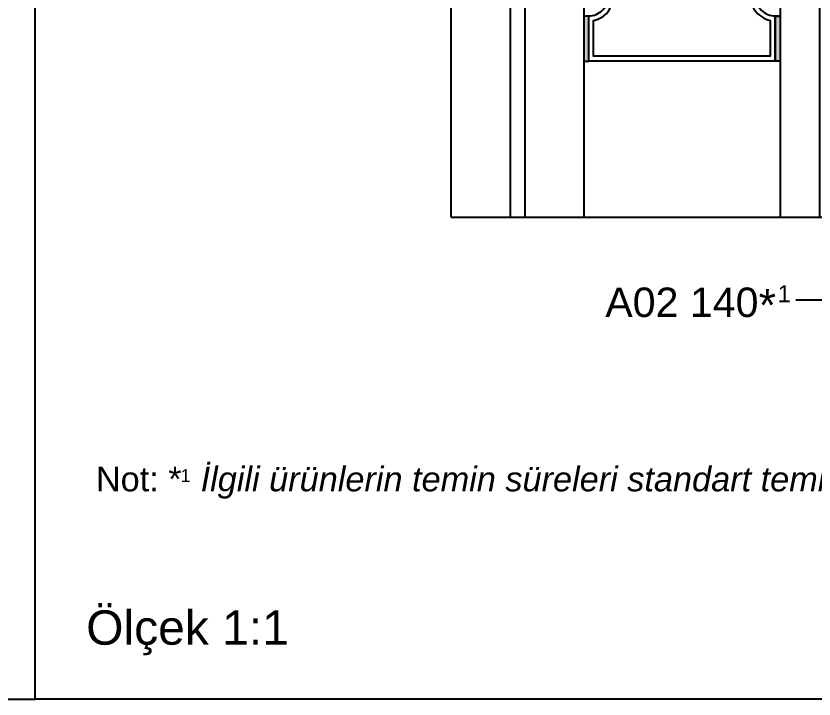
# Model space of a CAD drawing. Header units: millimetres. Extents: x -624 to 1947, y 11274 to 11571.
# Drawn here: x 1018.5 to 1099.8, y 11274.3 to 11343.9 of the extents above; entities that cross this region are included whole.
import ezdxf

# ---------------------------------------------------------------- set-up
doc = ezdxf.new("R2010")
doc.units = ezdxf.units.MM
doc.layers.add('Antet', color=7, linetype='Continuous')
doc.layers.add('yazı_numara_k', color=11, linetype='Continuous')
doc.styles.get("Standard").update_dxf_attribs({"font": 'arial.ttf'})

# ---------------------------------------------------------------- blocks, each defined once
blk = doc.blocks.new('CAM5V')
at = {"linetype": 'Continuous'}
for points in [[(941.474, -529.892), (941.474, -534.475), (940.974, -534.475), (940.974, -529.892)], [(941.474, -529.892), (941.474, -534.475), (940.974, -534.475), (940.974, -529.892)], [(941.474, -529.892), (941.474, -534.475), (940.974, -534.475), (940.974, -529.892)], [(960.474, -529.892), (960.474, -534.475), (960.974, -534.475), (960.974, -529.892)], [(960.474, -529.892), (960.474, -534.475), (960.974, -534.475), (960.974, -529.892)], [(960.474, -529.892), (960.474, -534.475), (960.974, -534.475), (960.974, -529.892)]]:
    blk.add_hatch(color=4, dxfattribs=at).paths.add_polyline_path(points)
at = {"color": 4}
for p, q in [((927.454, -513.992), (927.454, -553.992)), ((927.454, -513.992), (969.734, -513.992)), ((927.454, -513.992), (927.454, -553.992)), ((927.454, -513.992), (969.734, -513.992)), ((927.454, -513.992), (927.454, -553.992)), ((927.454, -513.992), (969.734, -513.992)), ((933.454, -553.992), (933.454, -513.992)), ((933.454, -553.992), (933.454, -513.992)), ((933.454, -553.992), (933.454, -513.992)), ((934.974, -553.992), (934.974, -513.992)), ((934.974, -553.992), (934.974, -513.992)), ((934.974, -553.992), (934.974, -513.992)), ((940.974, -553.992), (940.974, -513.992)), ((940.974, -553.992), (940.974, -513.992)), ((940.974, -553.992), (940.974, -513.992)), ((960.974, -553.992), (960.974, -513.992)), ((960.974, -553.992), (960.974, -513.992)), ((960.974, -553.992), (960.974, -513.992)), ((964.974, -553.992), (964.974, -513.992)), ((964.974, -553.992), (964.974, -513.992)), ((964.974, -553.992), (964.974, -513.992)), ((965.734, -553.992), (965.734, -513.992)), ((965.734, -553.992), (965.734, -513.992)), ((965.734, -553.992), (965.734, -513.992)), ((969.734, -553.992), (969.734, -513.992)), ((969.734, -553.992), (969.734, -513.992)), ((969.734, -553.992), (969.734, -513.992)), ((927.454, -553.992), (969.734, -553.992)), ((927.454, -553.992), (969.734, -553.992)), ((927.454, -553.992), (969.734, -553.992))]:
    blk.add_line(p, q, dxfattribs=at)
for points in [[(941.474, -529.892), (941.474, -534.475), (940.974, -534.475), (940.974, -529.892)], [(941.474, -529.892), (941.474, -534.475), (940.974, -534.475), (940.974, -529.892)], [(941.474, -529.892), (941.474, -534.475), (940.974, -534.475), (940.974, -529.892)], [(960.474, -529.892), (960.474, -534.494), (960.974, -534.494), (960.974, -529.892)], [(960.474, -529.892), (960.474, -534.475), (960.974, -534.475), (960.974, -529.892)], [(960.474, -529.892), (960.474, -534.494), (960.974, -534.494), (960.974, -529.892)], [(960.474, -529.892), (960.474, -534.475), (960.974, -534.475), (960.974, -529.892)], [(960.474, -529.892), (960.474, -534.494), (960.974, -534.494), (960.974, -529.892)], [(960.474, -529.892), (960.474, -534.475), (960.974, -534.475), (960.974, -529.892)]]:
    blk.add_lwpolyline(points, close=True, dxfattribs=at)
for points in [[(958.474, -536.492, -0.414214), (960.474, -534.492), (960.474, -529.892), (941.474, -529.892), (941.474, -534.492, -0.414214), (943.474, -536.492)], [(958.474, -536.492, -0.414214), (960.474, -534.492), (960.474, -529.892), (941.474, -529.892), (941.474, -534.492, -0.414214), (943.474, -536.492)], [(958.474, -536.492, -0.414214), (960.474, -534.492), (960.474, -529.892), (941.474, -529.892), (941.474, -534.492, -0.414214), (943.474, -536.492)], [(958.025, -535.992, -0.300614), (959.974, -534.042), (959.974, -530.392), (941.974, -530.392), (941.974, -534.042, -0.300614), (943.924, -535.992)], [(958.025, -535.992, -0.300614), (959.974, -534.042), (959.974, -530.392), (941.974, -530.392), (941.974, -534.042, -0.300614), (943.924, -535.992)], [(958.025, -535.992, -0.300614), (959.974, -534.042), (959.974, -530.392), (941.974, -530.392), (941.974, -534.042, -0.300614), (943.924, -535.992)]]:
    blk.add_lwpolyline(points, format="xyb", close=True, dxfattribs=at)

msp = doc.modelspace()

# ---------------------------------------------------------------- linework, layer by layer
at = {"color": 6}
msp.add_line((1095.871, 11343.913), (1096.371, 11343.913), dxfattribs=at)
at = {"color": 140}
msp.add_line((1103.14, 11314.936), (1097.986, 11314.936), dxfattribs=at)
at = {"layer": 'Antet', "color": 140}
for points in [[(1020.45, 11274.303), (1020.45, 11571.303), (810.45, 11571.303), (810.45, 11274.303)], [(1020.45, 11274.303), (1020.45, 11571.303), (1230.45, 11571.303), (1230.45, 11274.303)]]:
    msp.add_lwpolyline(points, close=True, dxfattribs=at)

# ---------------------------------------------------------------- block references
at = {"color": 6, "xscale": -1, "rotation": 180}
msp.add_blockref('CAM5V', (135.397, 10809.421), dxfattribs=at)

# ---------------------------------------------------------------- texts
at = {"layer": 'Antet', "color": 1, "linetype": 'Continuous'}
msp.add_text('*', height=3.25, rotation=360, dxfattribs=at).set_placement((1094.189, 11312.827))
at = {"layer": 'Antet', "color": 1, "insert": (1096.119, 11316.466), "char_height": 1.71951, "attachment_point": 1}
msp.add_mtext('{\\fArial|b0|i0|c0|p0;1}', dxfattribs=at)
at = {"layer": 'Antet', "insert": (1078.557, 11316.235), "char_height": 3, "width": 32.13086, "attachment_point": 1}
msp.add_mtext('{\\fArial|b0|i0|c162|p34;A02 140}', dxfattribs=at)
at = {"layer": 'Antet', "attachment_point": 1}
for s, insert, char_height in [('{Not: *  \\fArial|b0|i1|c0|p34;İlgili ürünlerin temin süreleri standart temin süreleri dışında olup, temasa geçilmesi önem taşımaktadır.}', (1026.653, 11297.97), 2.5), ('{\\fArial|b0|i0|c0|p0;1}', (1035.284, 11297.737), 1.3227)]:
    msp.add_mtext(s, dxfattribs=dict(at, insert=insert, char_height=char_height))
at = {"layer": 'yazı_numara_k', "insert": (1025.666, 11283.34), "char_height": 3.5, "attachment_point": 1}
msp.add_mtext('{\\fArial|b0|i0|c162|p34;Ölçek 1:1}', dxfattribs=at)

doc.saveas('drawing.dxf')
